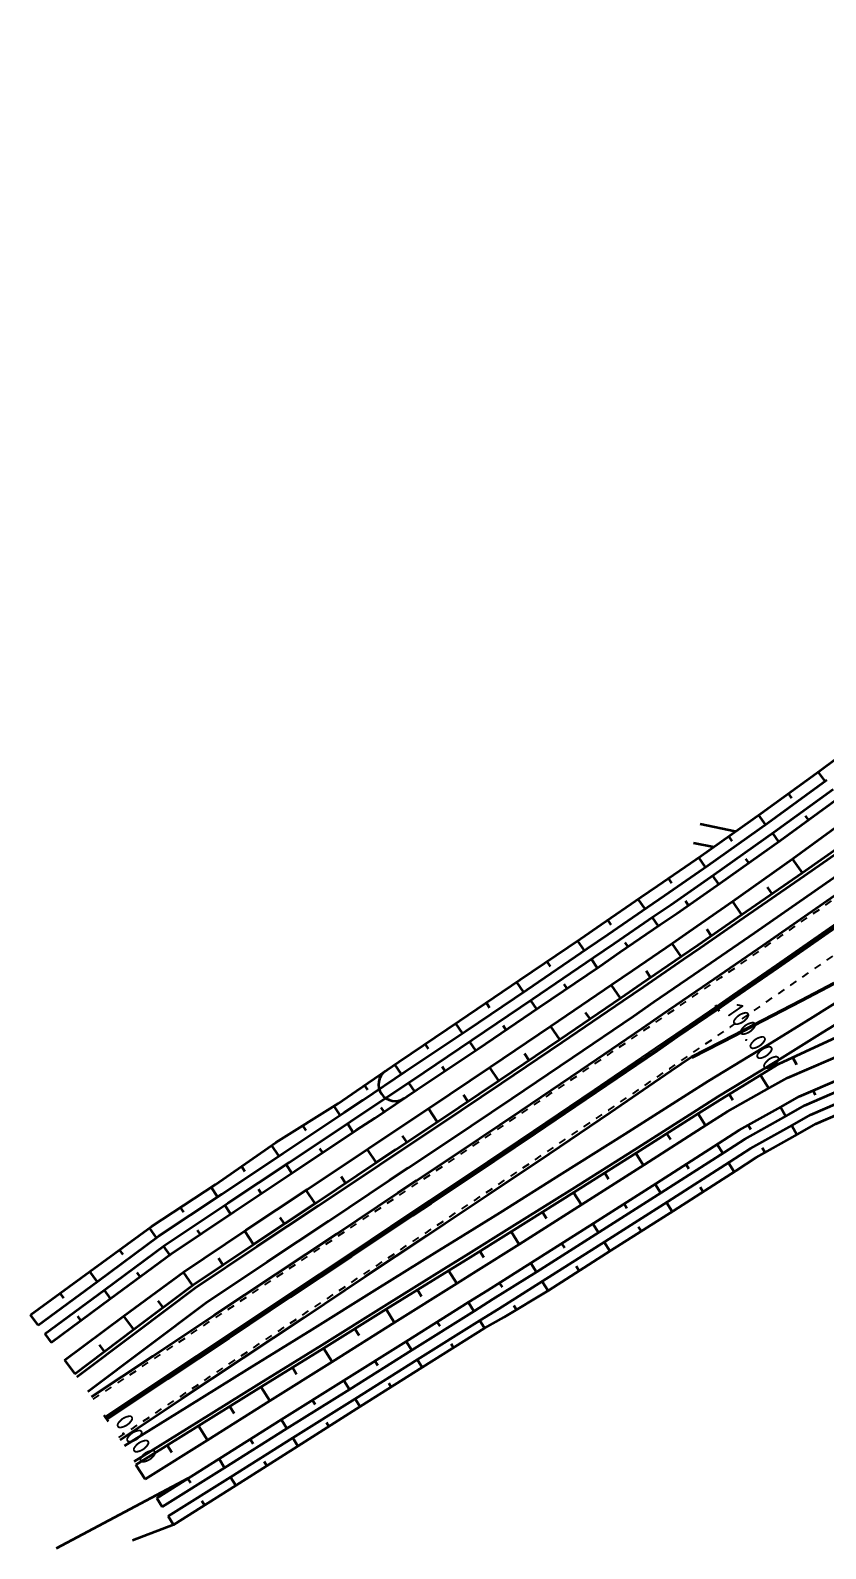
# Model space of a CAD drawing. Header units: metres. Extents: x 134219 to 139178, y 438661 to 444352.
# Drawn here: x 138002.4 to 138110.4, y 439067.7 to 439274 of the extents above; entities that cross this region are included whole.
import ezdxf

# ---------------------------------------------------------------- set-up
doc = ezdxf.new("R2010")
doc.units = ezdxf.units.M
doc.linetypes.add('11strp', pattern=[2, 1, -1])
doc.linetypes.add('13strp', pattern=[4, 1, -3])
doc.layers.add('Utd-ondergr-nw', color=8, linetype='13strp', lineweight=35)
doc.layers.add('Utd-weg-nw', color=8, linetype='Continuous')
doc.styles.add('alm a2ee v011$0$rtw_iso', font='NLCS-ISO.ttf')

msp = doc.modelspace()

# ---------------------------------------------------------------- linework, layer by layer
at = {"layer": 'Utd-ondergr-nw', "linetype": 'Continuous'}
for p, q in [((138093.37, 439166.21), (138098.13, 439165.19)), ((138092.47, 439163.62), (138095.22, 439163.07)), ((138023.78, 439077.24), (138005.9, 439067.7)), ((138021.83, 439070.92), (138016.24, 439068.79))]:
    msp.add_line(p, q, dxfattribs=at)
at = {"layer": 'Utd-ondergr-nw', "color": 7, "linetype": 'Continuous'}
for p, q in [((138095.38, 439141.57), (138095.95, 439140.74)), ((138095.38, 439141.57), (138095.95, 439140.74)), ((138012.38, 439085.82), (138012.93, 439084.99)), ((138012.38, 439085.82), (138012.93, 439084.99))]:
    msp.add_line(p, q, dxfattribs=at)
at = {"layer": 'Utd-ondergr-nw', "linetype": 'Continuous', "flags": 128}
for points in [[(138012.65, 439085.4), (138020.97, 439090.95), (138029.29, 439096.5), (138037.61, 439102.04), (138045.93, 439107.59), (138054.26, 439113.14), (138056.76, 439114.81), (138062.57, 439118.69), (138070.87, 439124.27), (138079.15, 439129.87), (138087.42, 439135.5), (138090.23, 439137.42), (138095.67, 439141.16), (138097.95, 439142.73), (138103.9, 439146.84), (138112.11, 439152.54), (138120.3, 439158.27), (138128.48, 439164.03), (138136.64, 439169.81), (138144.78, 439175.62), (138148.84, 439178.53), (138152.9, 439181.45)], [(138002.39, 439099.45), (138010.48, 439105.37), (138018.86, 439111.49), (138027.51, 439117.19), (138035.74, 439122.89), (138044.21, 439128.21), (138046.68, 439129.92), (138052.41, 439133.85), (138060.66, 439139.41), (138068.89, 439144.99), (138077.11, 439150.59), (138079.9, 439152.5), (138085.3, 439156.22), (138087.57, 439157.79), (138093.5, 439161.85), (138101.62, 439167.59), (138109.67, 439173.43), (138117.65, 439179.36)], [(138110.34, 439172), (138109.41, 439173.25)], [(138003.43, 439098.06), (138011.49, 439104.02), (138019.8, 439110.16), (138028.38, 439115.89), (138036.7, 439121.44), (138045.02, 439126.99), (138047.53, 439128.66), (138053.31, 439132.52), (138061.57, 439138.07), (138069.81, 439143.64), (138078.03, 439149.24), (138080.82, 439151.15), (138086.23, 439154.87), (138088.51, 439156.44), (138094.41, 439160.54), (138102.52, 439166.3), (138110.56, 439172.16)], [(138004.34, 439096.87), (138012.39, 439102.82), (138020.67, 439108.94), (138029.21, 439114.64), (138037.53, 439120.19), (138045.85, 439125.74), (138048.36, 439127.41), (138054.14, 439131.27), (138062.4, 439136.83), (138070.65, 439142.4), (138078.87, 439148.01), (138081.67, 439149.92), (138087.08, 439153.63), (138089.36, 439155.2), (138095.26, 439159.31), (138103.38, 439165.07), (138111.42, 439170.93)], [(138005.19, 439095.73), (138013.25, 439101.68), (138021.49, 439107.78), (138030, 439113.46), (138038.32, 439119.01), (138046.64, 439124.55), (138049.15, 439126.22), (138054.94, 439130.09), (138063.2, 439135.64), (138071.45, 439141.22), (138079.68, 439146.83), (138082.47, 439148.74), (138087.89, 439152.46), (138090.17, 439154.03), (138096.07, 439158.13), (138104.19, 439163.9), (138112.24, 439169.76)], [(138105.83, 439169.69), (138105.37, 439170.32)], [(138007, 439093.33), (138015.05, 439099.29), (138023.23, 439105.33), (138031.67, 439110.96), (138039.99, 439116.51), (138048.31, 439122.06), (138050.81, 439123.73), (138056.61, 439127.6), (138064.88, 439133.16), (138073.13, 439138.74), (138081.37, 439144.35), (138084.17, 439146.27), (138089.59, 439149.99), (138091.87, 439151.56), (138097.78, 439155.67), (138105.91, 439161.44), (138113.96, 439167.31)], [(138102.25, 439166.11), (138101.33, 439167.39)], [(138107.64, 439167.29), (138108.05, 439166.72)], [(138008.41, 439091.46), (138016.41, 439097.48), (138024.48, 439103.56), (138032.87, 439109.16), (138041.19, 439114.7), (138049.51, 439120.25), (138052.02, 439121.92), (138057.81, 439125.79), (138066.09, 439131.36), (138074.35, 439136.95), (138082.6, 439142.56), (138085.39, 439144.48), (138090.82, 439148.2), (138093.1, 439149.77), (138099.03, 439153.87), (138107.22, 439159.56), (138115.39, 439165.27)], [(138008.71, 439091.06), (138016.71, 439097.09), (138024.77, 439103.15), (138033.15, 439108.74), (138041.47, 439114.29), (138049.79, 439119.84), (138052.3, 439121.51), (138058.09, 439125.38), (138066.37, 439130.94), (138074.63, 439136.53), (138082.88, 439142.15), (138085.68, 439144.06), (138091.1, 439147.79), (138093.38, 439149.36), (138099.31, 439153.45), (138107.51, 439159.15), (138115.68, 439164.86)], [(138097.72, 439163.86), (138097.26, 439164.51)], [(138103.18, 439164.93), (138104.01, 439163.77)], [(138010.21, 439089.06), (138018.21, 439095.09), (138026.22, 439101.11), (138034.54, 439106.66), (138042.86, 439112.21), (138051.18, 439117.76), (138053.68, 439119.43), (138059.48, 439123.3), (138067.77, 439128.87), (138076.04, 439134.46), (138084.29, 439140.08), (138087.09, 439142), (138092.52, 439145.73), (138094.8, 439147.3), (138100.74, 439151.4), (138108.94, 439157.1), (138117.12, 439162.82)], [(138010.71, 439088.31), (138019.03, 439093.86), (138027.35, 439099.41), (138035.67, 439104.96), (138043.99, 439110.5), (138052.31, 439116.05), (138054.82, 439117.72), (138060.62, 439121.6), (138068.91, 439127.17), (138077.19, 439132.77), (138085.44, 439138.39), (138088.25, 439140.31), (138093.68, 439144.04), (138095.97, 439145.61), (138101.9, 439149.71), (138110.11, 439155.41), (138118.29, 439161.14)], [(138094.1, 439160.32), (138093.18, 439161.63)], [(138099.52, 439161.46), (138099.94, 439160.88)], [(138105.88, 439161.42), (138107.2, 439159.54)], [(138089.53, 439158.14), (138089.06, 439158.81)], [(138095.04, 439159.15), (138095.86, 439157.98)], [(138102.45, 439157.61), (138103.09, 439156.69)], [(138085.88, 439154.63), (138084.95, 439155.98)], [(138091.35, 439155.72), (138091.75, 439155.13)], [(138097.74, 439155.64), (138098.98, 439153.83)], [(138081.29, 439152.47), (138080.83, 439153.15)], [(138086.83, 439153.46), (138087.64, 439152.29)], [(138094.25, 439151.89), (138094.87, 439150.99)], [(138077.63, 439148.97), (138076.71, 439150.32)], [(138083.11, 439150.05), (138083.52, 439149.46)], [(138089.52, 439149.94), (138090.75, 439148.15)], [(138073.04, 439146.83), (138072.58, 439147.5)], [(138078.59, 439147.81), (138079.39, 439146.63)], [(138014.59, 439082.49), (138022.91, 439088.04), (138031.24, 439093.58), (138039.56, 439099.13), (138047.88, 439104.68), (138056.2, 439110.23), (138058.7, 439111.9), (138064.52, 439115.78), (138072.83, 439121.37), (138081.12, 439126.98), (138089.39, 439132.61), (138092.2, 439134.53), (138098.12, 439137.59), (138100.6, 439138.88), (138107.07, 439142.25), (138111.54, 439144.59)], [(138069.36, 439143.35), (138068.45, 439144.69)], [(138074.86, 439144.41), (138075.26, 439143.82)], [(138086.02, 439146.22), (138086.63, 439145.32)], [(138092.27, 439134.43), (138098.19, 439137.49), (138100.67, 439138.78), (138107.14, 439142.15), (138111.61, 439144.49)], [(138015.15, 439081.66), (138023.65, 439086.94), (138032.15, 439092.22), (138040.65, 439097.5), (138049.14, 439102.78), (138057.64, 439108.06), (138060.2, 439109.65), (138066.15, 439113.35), (138074.64, 439118.67), (138083.12, 439124.02), (138091.59, 439129.4), (138094.46, 439131.23), (138100.12, 439134.69), (138102.49, 439136.14), (138108.67, 439139.94), (138112.94, 439142.58)], [(138081.28, 439144.29), (138082.51, 439142.5)], [(138016.47, 439079.53), (138024.97, 439084.81), (138033.47, 439090.09), (138041.96, 439095.37), (138050.46, 439100.65), (138058.96, 439105.93), (138061.52, 439107.52), (138067.47, 439111.23), (138075.97, 439116.56), (138084.46, 439121.91), (138092.93, 439127.29), (138095.79, 439129.12), (138101.42, 439132.56), (138103.8, 439134.01), (138109.98, 439137.82), (138114.26, 439140.46), (138114.37, 439140.53)], [(138064.77, 439141.21), (138064.32, 439141.88)], [(138070.33, 439142.18), (138071.13, 439141.01)], [(138077.76, 439140.58), (138078.37, 439139.69)], [(138016.73, 439079.11), (138025.23, 439084.39), (138033.73, 439089.67), (138042.23, 439094.95), (138050.73, 439100.23), (138059.23, 439105.51), (138061.79, 439107.1), (138067.74, 439110.81), (138076.24, 439116.13), (138084.73, 439121.49), (138093.2, 439126.87), (138096.06, 439128.69), (138101.68, 439132.13), (138104.06, 439133.59), (138115.51, 439138.89)], [(138061.08, 439137.74), (138060.18, 439139.08)], [(138066.59, 439138.79), (138066.98, 439138.2)], [(138073.02, 439138.67), (138074.24, 439136.87)], [(138017.96, 439077.13), (138026.43, 439082.45), (138034.91, 439087.77), (138043.38, 439093.09), (138051.85, 439098.42), (138060.33, 439103.74), (138062.88, 439105.34), (138068.82, 439109.08), (138077.3, 439114.45), (138085.77, 439119.85), (138094.22, 439125.27), (138097.06, 439127.1), (138102.8, 439130.3), (138105.23, 439131.68), (138117, 439136.74)], [(138056.48, 439135.62), (138056.03, 439136.29)], [(138062.05, 439136.58), (138062.84, 439135.4)], [(138019.54, 439074.58), (138028.02, 439079.91), (138036.49, 439085.23), (138044.96, 439090.55), (138053.44, 439095.87), (138061.91, 439101.19), (138064.47, 439102.79), (138070.41, 439106.53), (138078.9, 439111.91), (138087.37, 439117.31), (138095.83, 439122.74), (138098.66, 439124.57), (138104.37, 439127.74), (138106.8, 439129.12), (138118.71, 439134.28)], [(138069.49, 439134.97), (138070.1, 439134.07)], [(138106.49, 439133.46), (138105.94, 439134.46)], [(138020.3, 439073.37), (138028.77, 439078.69), (138037.24, 439084.02), (138045.72, 439089.34), (138054.19, 439094.66), (138062.66, 439099.98), (138065.22, 439101.58), (138071.16, 439105.32), (138079.65, 439110.7), (138088.13, 439116.11), (138096.6, 439121.54), (138099.41, 439123.36), (138105.11, 439126.53), (138107.54, 439127.91), (138119.52, 439133.11)], [(138052.78, 439132.17), (138051.89, 439133.5)], [(138058.3, 439133.21), (138058.69, 439132.61)], [(138064.74, 439133.07), (138065.96, 439131.27)], [(138102.68, 439130.23), (138101.56, 439132.06)], [(138021.09, 439072.1), (138029.56, 439077.42), (138038.03, 439082.74), (138046.51, 439088.06), (138054.98, 439093.38), (138063.45, 439098.7), (138066.01, 439100.31), (138071.95, 439104.05), (138080.45, 439109.43), (138088.94, 439114.84), (138097.4, 439120.28), (138100.21, 439122.09), (138105.9, 439125.25), (138108.33, 439126.63), (138120.38, 439131.88)], [(138021.82, 439070.92), (138030.27, 439076.28), (138038.72, 439081.64), (138047.17, 439087), (138055.63, 439092.34), (138064.09, 439097.68), (138066.72, 439099.17), (138072.75, 439102.77), (138081.21, 439108.22), (138089.72, 439113.6), (138098.19, 439119.04), (138100.99, 439120.86), (138106.64, 439124.04), (138109.06, 439125.43), (138121.21, 439130.68)], [(138048.2, 439130.03), (138047.77, 439130.67)], [(138053.75, 439131.01), (138054.54, 439129.83)], [(138109.04, 439129.33), (138108.72, 439129.95)], [(138061.2, 439129.38), (138061.81, 439128.48)], [(138097.81, 439128.63), (138097.3, 439129.45)], [(138044.46, 439126.61), (138043.64, 439127.85)], [(138049.99, 439127.64), (138050.38, 439127.05)], [(138056.45, 439127.49), (138057.66, 439125.69)], [(138094.09, 439125.19), (138093.07, 439126.78)], [(138104.97, 439126.45), (138104.27, 439127.69)], [(138039.85, 439124.52), (138039.4, 439125.19)], [(138045.44, 439125.46), (138046.23, 439124.27)], [(138052.9, 439123.81), (138053.5, 439122.91)], [(138089.36, 439123.29), (138088.85, 439124.1)], [(138100.26, 439124.64), (138099.9, 439125.26)], [(138105.81, 439125.2), (138106.51, 439123.96)], [(138036.14, 439121.07), (138035.18, 439122.5)], [(138041.67, 439122.09), (138042.07, 439121.5)], [(138048.14, 439121.94), (138049.34, 439120.14)], [(138096.42, 439121.43), (138095.65, 439122.63)], [(138101.8, 439122.15), (138102.17, 439121.52)], [(138031.53, 439118.97), (138031.07, 439119.66)], [(138037.11, 439119.91), (138037.91, 439118.73)], [(138085.66, 439119.78), (138084.63, 439121.42)], [(138091.83, 439119.33), (138091.44, 439119.92)], [(138097.19, 439120.14), (138097.99, 439118.91)], [(138044.58, 439118.27), (138045.18, 439117.36)], [(138080.92, 439117.92), (138080.4, 439118.76)], [(138027.82, 439115.52), (138026.96, 439116.82)], [(138033.35, 439116.55), (138033.74, 439115.95)], [(138039.82, 439116.4), (138041.02, 439114.59)], [(138077.23, 439114.4), (138076.17, 439116.09)], [(138088, 439116.02), (138087.23, 439117.22)], [(138093.38, 439116.82), (138093.78, 439116.2)], [(138023.22, 439113.41), (138022.78, 439114.07)], [(138028.8, 439114.37), (138029.58, 439113.18)], [(138072.47, 439112.58), (138071.93, 439113.43)], [(138083.4, 439113.94), (138083.02, 439114.54)], [(138088.78, 439114.74), (138089.57, 439113.5)], [(138036.26, 439112.72), (138036.86, 439111.82)], [(138079.56, 439110.65), (138078.8, 439111.85)], [(138084.95, 439111.44), (138085.34, 439110.83)], [(138019.51, 439109.95), (138018.58, 439111.28)], [(138025.03, 439111), (138025.43, 439110.4)], [(138031.5, 439110.85), (138032.7, 439109.04)], [(138068.77, 439109.05), (138067.69, 439110.78)], [(138080.34, 439109.36), (138081.11, 439108.16)], [(138015, 439107.65), (138014.51, 439108.31)], [(138020.45, 439108.78), (138021.27, 439107.62)], [(138063.99, 439107.26), (138063.45, 439108.14)], [(138074.96, 439108.57), (138074.58, 439109.17)], [(138011.47, 439104.01), (138010.47, 439105.36)], [(138016.83, 439105.22), (138017.25, 439104.65)], [(138023.13, 439105.26), (138024.38, 439103.49)], [(138027.94, 439107.17), (138028.54, 439106.27)], [(138060.3, 439103.72), (138059.2, 439105.5)], [(138071.11, 439105.29), (138070.35, 439106.5)], [(138076.51, 439106.07), (138076.91, 439105.45)], [(138066.5, 439103.23), (138066.12, 439103.84)], [(138071.9, 439104.01), (138072.7, 439102.74)], [(138006.94, 439101.72), (138006.44, 439102.41)], [(138012.39, 439102.82), (138013.23, 439101.67)], [(138019.72, 439101.37), (138020.39, 439100.48)], [(138055.51, 439101.96), (138054.96, 439102.86)], [(138062.64, 439099.97), (138061.89, 439101.17)], [(138003.43, 439098.06), (138002.4, 439099.46)], [(138008.79, 439099.27), (138009.21, 439098.7)], [(138015.04, 439099.28), (138016.4, 439097.47)], [(138051.84, 439098.4), (138050.71, 439100.22)], [(138068.03, 439100.76), (138068.41, 439100.17)], [(138047.03, 439096.66), (138046.46, 439097.58)], [(138058.03, 439097.91), (138057.65, 439098.52)], [(138063.43, 439098.69), (138064.07, 439097.67)], [(138004.35, 439096.87), (138005.19, 439095.73)], [(138011.71, 439095.39), (138012.4, 439094.47)], [(138043.37, 439093.09), (138042.22, 439094.94)], [(138054.18, 439094.65), (138053.42, 439095.86)], [(138059.52, 439095.52), (138059.84, 439095)], [(138007, 439093.33), (138008.41, 439091.46)], [(138049.56, 439092.59), (138049.18, 439093.2)], [(138054.96, 439093.37), (138055.61, 439092.33)], [(138038.55, 439091.36), (138037.97, 439092.3)], [(138034.9, 439087.77), (138033.72, 439089.66)], [(138045.71, 439089.33), (138044.95, 439090.54)], [(138051.06, 439090.19), (138051.39, 439089.66)], [(138030.07, 439086.07), (138029.47, 439087.03)], [(138041.09, 439087.28), (138040.72, 439087.88)], [(138046.49, 439088.05), (138047.16, 439086.99)], [(138037.24, 439084.01), (138036.48, 439085.22)], [(138042.6, 439084.85), (138042.94, 439084.31)], [(138026.43, 439082.45), (138025.23, 439084.39)], [(138032.63, 439081.96), (138032.25, 439082.56)], [(138038.02, 439082.74), (138038.72, 439081.64)], [(138021.59, 439080.77), (138020.98, 439081.75)], [(138017.96, 439077.13), (138016.73, 439079.11)], [(138028.77, 439078.7), (138028.01, 439079.9)], [(138034.14, 439079.52), (138034.49, 439078.96)], [(138024.16, 439076.64), (138023.78, 439077.24)], [(138029.56, 439077.42), (138030.27, 439076.28)], [(138020.3, 439073.38), (138019.54, 439074.58)], [(138025.69, 439074.18), (138026.05, 439073.6)], [(138021.09, 439072.1), (138021.83, 439070.92)]]:
    msp.add_lwpolyline(points, dxfattribs=at)
at = {"layer": 'Utd-ondergr-nw', "linetype": 'Continuous'}
msp.add_arc((138051.92, 439130.78), 2.25, 126.1224, 303.8495, dxfattribs=at)
at = {"layer": 'Utd-weg-nw', "linetype": '11strp', "flags": 128}
for points in [[(138010.92, 439088), (138019.24, 439093.55), (138027.56, 439099.1), (138035.88, 439104.64), (138044.2, 439110.19), (138052.52, 439115.74), (138055.03, 439117.41), (138060.83, 439121.29), (138069.12, 439126.86), (138077.4, 439132.46), (138085.66, 439138.08), (138088.46, 439140), (138093.9, 439143.73), (138096.18, 439145.3), (138102.12, 439149.41), (138110.32, 439155.11), (138118.51, 439160.83), (138126.68, 439166.58), (138134.83, 439172.36), (138142.96, 439178.16), (138147.02, 439181.07), (138147.29, 439181.26), (138147.85, 439181.67), (138149.46, 439182.86), (138151.04, 439184.09), (138152.59, 439185.35), (138154.12, 439186.63), (138154.6, 439187.04), (138158.64, 439190.57), (138159.25, 439191.1), (138166.19, 439197.18), (138173.71, 439203.8), (138181.21, 439210.45), (138188.62, 439217.2), (138189.54, 439217.93), (138191.95, 439219.81), (138194.39, 439221.66), (138194.68, 439221.87), (138196.86, 439223.47), (138199.69, 439225.48), (138202.55, 439227.44), (138205.45, 439229.36), (138208.38, 439231.22), (138208.62, 439231.37), (138211.34, 439233.04), (138214.34, 439234.81), (138217.35, 439236.51), (138218.9, 439237.36), (138220.39, 439238.16), (138222.33, 439239.2), (138223.37, 439239.75), (138230.96, 439243.8), (138232.2, 439244.46), (138237.53, 439247.3), (138241.03, 439249.16), (138249.85, 439253.87), (138252.59, 439255.69), (138258.24, 439259.45), (138266.62, 439265.07), (138270.45, 439267.63), (138271.03, 439268.05), (138271.82, 439268.67), (138272.56, 439269.34), (138273.26, 439270.05), (138273.9, 439270.81), (138274.5, 439271.62), (138275.04, 439272.46), (138275.53, 439273.33), (138275.87, 439274.02)], [(138014.39, 439082.8), (138022.71, 439088.35), (138031.03, 439093.9), (138039.35, 439099.44), (138047.67, 439104.99), (138055.99, 439110.54), (138058.5, 439112.21), (138064.31, 439116.09), (138072.62, 439121.68), (138080.91, 439127.29), (138089.18, 439132.92), (138091.99, 439134.84), (138097.44, 439138.58), (138099.73, 439140.16), (138105.68, 439144.27), (138113.9, 439149.98), (138122.1, 439155.72), (138130.37, 439161.35), (138139.29, 439166.08), (138148.2, 439170.84), (138152.65, 439173.23), (138156.72, 439176.16), (138165, 439181.81), (138165.66, 439182.26), (138173.26, 439187.48), (138181.51, 439193.19), (138189.73, 439198.92), (138197.95, 439204.67), (138198.91, 439205.35), (138201.23, 439206.95), (138203.58, 439208.53), (138203.86, 439208.71), (138205.95, 439210.06), (138208.66, 439211.76), (138211.4, 439213.41), (138214.16, 439215.02), (138216.95, 439216.58), (138217.17, 439216.7), (138219.76, 439218.09), (138221.64, 439219.06), (138222.64, 439219.56), (138224.43, 439220.44), (138226.25, 439221.28), (138228.08, 439222.08), (138229.93, 439222.84), (138231.66, 439223.52), (138239.58, 439226.53), (138240.89, 439227.03), (138246.57, 439229.19), (138250.28, 439230.61), (138259.68, 439234.18), (138260.8, 439234.61)]]:
    msp.add_lwpolyline(points, dxfattribs=at)
at = {"layer": 'Utd-weg-nw', "linetype": 'Continuous', "flags": 128}
for points in [[(138012.53, 439085.59), (138020.85, 439091.14), (138029.17, 439096.68), (138037.49, 439102.23), (138045.81, 439107.78), (138054.13, 439113.32), (138056.64, 439115), (138062.45, 439118.88), (138070.75, 439124.46), (138079.03, 439130.06), (138087.29, 439135.69), (138090.1, 439137.61), (138095.54, 439141.34), (138097.82, 439142.92), (138103.77, 439147.02), (138111.98, 439152.73)], [(138012.78, 439085.21), (138021.1, 439090.76), (138029.42, 439096.31), (138037.74, 439101.86), (138046.06, 439107.4), (138054.38, 439112.95), (138056.89, 439114.62), (138062.7, 439118.5), (138071, 439124.08), (138079.28, 439129.69), (138087.55, 439135.32), (138090.35, 439137.24), (138095.79, 439140.97), (138098.08, 439142.55), (138104.02, 439146.65), (138112.24, 439152.36)]]:
    msp.add_lwpolyline(points, dxfattribs=at)

# ---------------------------------------------------------------- texts
at = {"layer": 'Utd-ondergr-nw', "color": 7, "style": 'alm a2ee v011$0$rtw_iso'}
msp.add_text('100.000', height=2.5, rotation=304.5243, dxfattribs=at).set_placement((138096.75, 439140.69))
at = {"layer": 'Utd-ondergr-nw', "style": 'alm a2ee v011$0$rtw_iso'}
msp.add_text('0.000', height=2.5, rotation=303.6906, dxfattribs=at).set_placement((138013.73, 439084.92))

doc.saveas('drawing.dxf')
